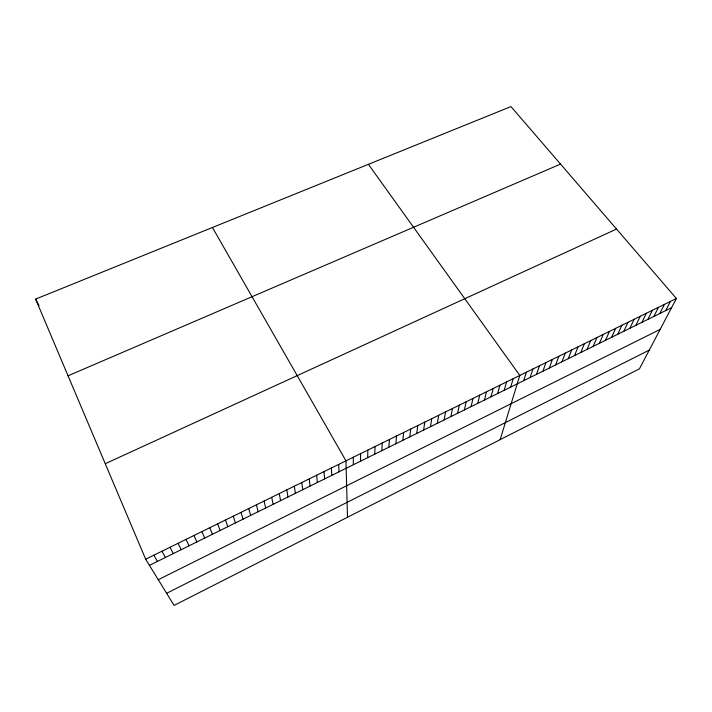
<?xml version="1.0" encoding="UTF-8"?>
<svg xmlns="http://www.w3.org/2000/svg" width="712" height="712" viewBox="0 0 712 712"><rect width="100%" height="100%" fill="white"/><g stroke="black" fill="none" stroke-linecap="round" stroke-linejoin="round"><path stroke-width="1.07" d="M360.521 461.189L360.566 453.651M367.659 457.674L367.828 450.091M374.761 454.167L375.046 446.54M381.837 450.678L382.237 443.006M388.877 447.198L389.402 439.491M395.89 443.736L396.531 435.984M402.876 440.292L403.633 432.495M409.827 436.865L410.699 429.024M416.751 433.448L417.739 425.571M423.649 430.039L424.744 422.127M430.52 426.657L431.721 418.7M437.355 423.284L438.672 415.283M444.163 419.92L445.587 411.892M450.945 416.573L452.476 408.501M457.691 413.245L459.338 405.137M464.42 409.925L466.173 401.782M471.113 406.623L472.973 398.435M477.779 403.33L479.746 395.115M484.418 400.055L486.492 391.796M491.031 396.789L493.211 388.503M497.617 393.54L499.895 385.21M504.176 390.31L506.552 381.943M510.709 387.079L513.183 378.686M500.144 439.66L519.796 375.438L368.416 164.312M523.694 380.68L526.373 372.207M530.137 377.493L532.923 368.994M536.563 374.325L539.438 365.79M542.962 371.166L545.935 362.595M549.335 368.024L552.405 359.418M555.689 364.891L558.849 356.258M562.008 361.767L565.266 353.108M568.301 358.661L571.656 349.966M574.575 355.564L578.019 346.842M580.814 352.485L584.356 343.727M587.035 349.414L590.666 340.63M593.229 346.361L596.95 337.541M599.406 343.317L603.215 334.462M605.547 340.283L609.445 331.4M611.67 337.257L615.658 328.348M617.767 334.248L621.843 325.313M623.846 331.258L628.002 322.287M629.889 328.268L634.134 319.279M635.914 325.295L640.248 316.27M641.921 322.331L646.336 313.28M647.893 319.385L652.397 310.307M653.847 316.448L658.431 307.344M659.784 313.52L664.447 304.389M665.684 310.601L670.437 301.443M676.4 298.515L639.438 368.843L174.075 605.423L145.666 559.214L35.6 299.111L510.967 106.578L676.4 298.515L145.666 559.214M166.617 593.292L649.291 350.099M158.269 579.71L660.184 329.362M149.449 565.355L671.576 307.7M105.26 463.717L616.539 229.059M68.049 375.803L560.531 164.089M153.819 555.209L157.441 561.412M212.443 227.493L345.961 460.824L347.483 517.268M161.927 551.221L165.398 557.478M35.6 299.111L39.018 305.537M169.999 547.261L173.319 553.571M178.036 543.309L181.204 549.682M186.037 539.385L189.054 545.81M193.993 535.468L196.877 541.948M201.923 531.579L204.655 538.112M209.817 527.699L212.399 534.285M217.667 523.845L220.115 530.484M225.49 520L227.796 526.693M233.269 516.182L235.432 522.919M241.021 512.373L243.041 519.164M248.737 508.582L250.624 515.426M256.418 504.817L258.162 511.706M264.063 501.061L265.674 507.994M271.673 497.314L273.15 504.31M279.246 493.594L280.599 500.634M286.794 489.892L288.013 496.976M294.305 486.198L295.391 493.336M301.781 482.531L302.733 489.714M309.222 478.873L310.049 486.1M316.635 475.233L317.338 482.505M324.013 471.602L324.592 478.927M331.365 467.998L331.81 475.358M338.681 464.402L339.001 471.816M353.277 457.229L353.357 464.731"/></g></svg>
